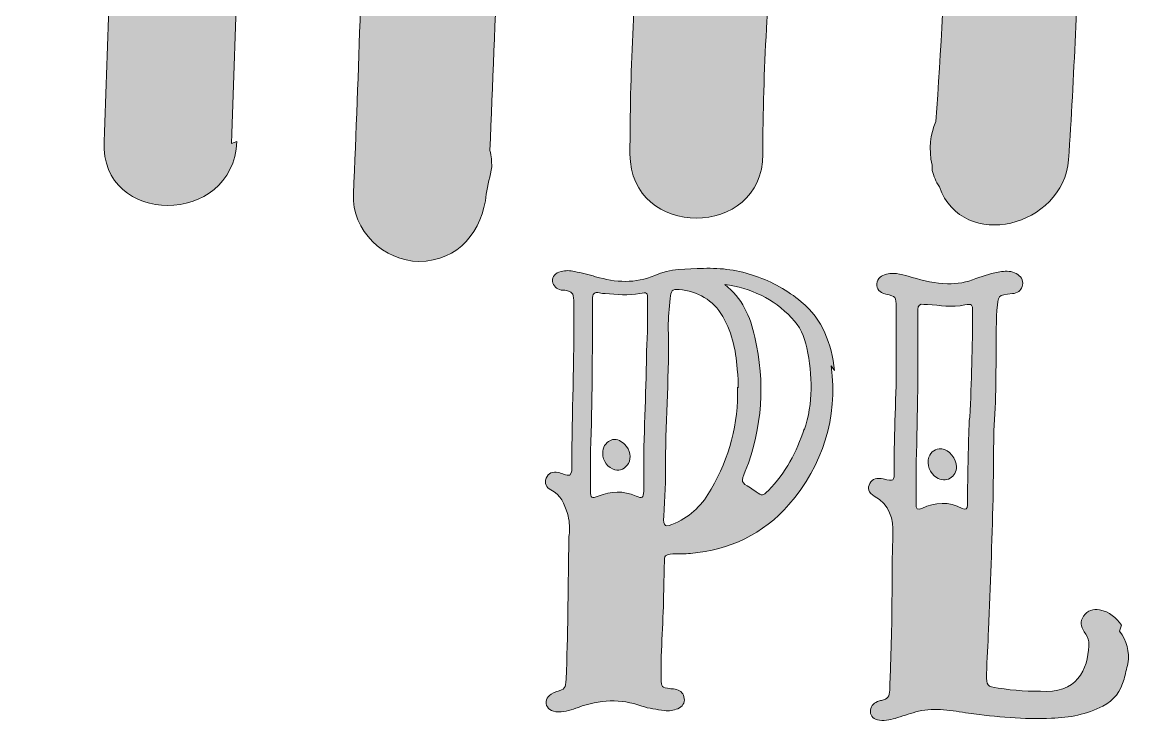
# Model space of a CAD drawing. Header units: inches. Extents: x 88 to 410, y -470 to -31.
# Drawn here: x 88 to 221, y -469.4 to -385.4 of the extents above; entities that cross this region are included whole.
import ezdxf

# ---------------------------------------------------------------- set-up
doc = ezdxf.new("R2010")
doc.units = ezdxf.units.IN
doc.header["$MEASUREMENT"] = 0
doc.layers.add('Layer 1', color=7, linetype='Continuous')

# ---------------------------------------------------------------- blocks, each defined once
blk = doc.blocks.new('block 15')
at = {"layer": 'Layer 1', "true_color": 0x0b0b0b}
h = blk.add_hatch(color=28, dxfattribs=at)
h.dxf.hatch_style = 2
edge = h.paths.add_edge_path()
edge.add_spline(control_points=[(113.8, -399.75), (113.36, -410), (97.41, -410), (97.84, -399.75), (98.28, -387.53), (98.72, -375.31), (98.94, -363.1), (98.72, -363.1), (98.5, -363.1), (98.28, -363.1), (88.01, -362.88), (88.01, -346.95), (98.28, -347.17), (98.5, -347.17), (98.72, -347.17), (98.94, -347.17), (99.16, -335.82), (99.16, -324.48), (99.16, -313.13), (99.16, -302.88), (115.11, -302.88), (115.11, -313.13), (115.11, -324.48), (115.11, -335.82), (114.89, -347.17), (119.92, -346.95), (124.95, -346.51), (129.98, -345.86), (130.2, -334.3), (130.41, -322.73), (130.63, -311.17), (130.63, -300.92), (146.59, -300.92), (146.59, -311.17), (146.37, -323.39), (146.15, -335.61), (145.93, -347.82), (146.37, -349.13), (146.37, -350.66), (145.93, -352.4), (145.93, -352.62), (145.93, -352.84), (145.93, -353.06), (145.5, -368.99), (144.84, -384.91), (144.19, -400.84), (144.4, -401.49), (144.4, -402.15), (144.4, -402.8), (144.19, -403.89), (143.97, -404.98), (143.75, -406.07), (143.31, -410.44), (140.47, -414.15), (135.66, -414.15), (131.51, -414.15), (127.57, -410.44), (127.79, -406.07), (128.45, -391.24), (128.88, -376.4), (129.32, -361.57), (124.29, -362), (119.27, -362.44), (114.24, -362.66), (114.02, -375.09), (113.58, -387.53), (113.15, -399.97), (113.15, -399.97), (113.8, -399.75), (113.8, -399.75)], knot_values=[0, 0, 0, 0, 1, 1, 1, 2, 2, 2, 3, 3, 3, 4, 4, 4, 5, 5, 5, 6, 6, 6, 7, 7, 7, 8, 8, 8, 9, 9, 9, 10, 10, 10, 11, 11, 11, 12, 12, 12, 13, 13, 13, 14, 14, 14, 15, 15, 15, 16, 16, 16, 17, 17, 17, 18, 18, 18, 19, 19, 19, 20, 20, 20, 21, 21, 21, 22, 22, 22, 23, 23, 23, 23], degree=3, periodic=1)
h = blk.add_hatch(color=28, dxfattribs=at)
h.dxf.hatch_style = 2
edge = h.paths.add_edge_path()
edge.add_spline(control_points=[(217.41, -358.73), (217.63, -359.39), (217.85, -360.04), (218.06, -360.7), (220.03, -364.4), (218.72, -369.86), (215, -371.82), (214.79, -381.86), (214.35, -391.89), (213.69, -401.93), (213.04, -410), (201.01, -413.06), (198.17, -405.2), (197.74, -404.55), (197.52, -403.89), (197.3, -403.24), (197.3, -403.02), (197.3, -402.8), (197.3, -402.58), (196.86, -400.62), (197.08, -398.87), (197.74, -397.35), (198.39, -388.84), (198.83, -380.11), (198.83, -371.39), (192.05, -370.95), (185.28, -370.95), (178.5, -371.17), (177.62, -381.2), (176.97, -391.24), (176.97, -401.27), (176.97, -411.53), (161.01, -411.53), (161.01, -401.27), (161.01, -391.67), (161.45, -382.08), (162.32, -372.48), (161.45, -372.48), (160.58, -372.48), (159.7, -372.48), (155.33, -372.91), (151.61, -368.33), (151.61, -364.4), (151.61, -359.82), (155.33, -356.99), (159.7, -356.55), (161.23, -356.33), (162.76, -356.11), (164.29, -355.9), (164.51, -354.37), (164.73, -352.84), (164.95, -351.31), (167.13, -336.48), (169.97, -315.53), (185.5, -308.77), (193.8, -305.28), (202.98, -307.24), (208.45, -314.44), (213.69, -321.43), (213.91, -330.81), (214.35, -339.1), (214.57, -344.33), (214.79, -349.57), (215, -354.8), (215.88, -355.46), (216.53, -356.33), (217.19, -357.64), (217.19, -357.64), (217.41, -358.73), (217.41, -358.73)], knot_values=[0, 0, 0, 0, 1, 1, 1, 2, 2, 2, 3, 3, 3, 4, 4, 4, 5, 5, 5, 6, 6, 6, 7, 7, 7, 8, 8, 8, 9, 9, 9, 10, 10, 10, 11, 11, 11, 12, 12, 12, 13, 13, 13, 14, 14, 14, 15, 15, 15, 16, 16, 16, 17, 17, 17, 18, 18, 18, 19, 19, 19, 20, 20, 20, 21, 21, 21, 22, 22, 22, 23, 23, 23, 23], degree=3, periodic=1)
edge = h.paths.add_edge_path()
edge.add_spline(control_points=[(199.05, -355.68), (199.05, -354.15), (199.05, -352.62), (199.05, -351.1), (198.83, -343.9), (199.05, -335.82), (197.3, -328.84), (195.99, -323.82), (192.93, -322.08), (188.99, -326.66), (185.28, -331.02), (184.18, -338.01), (182.87, -343.68), (182, -347.61), (181.34, -351.53), (180.69, -355.68), (186.81, -355.46), (192.93, -355.46), (199.05, -355.68)], knot_values=[0, 0, 0, 0, 1, 1, 1, 2, 2, 2, 3, 3, 3, 4, 4, 4, 5, 5, 5, 6, 6, 6, 6], degree=3, periodic=1)
at = {"layer": 'Layer 1', "lineweight": 0}
for points in [[(113.8, -399.75), (113.36, -410), (97.41, -410), (97.84, -399.75), (98.28, -387.53), (98.72, -375.31), (98.94, -363.1), (98.72, -363.1), (98.5, -363.1), (98.28, -363.1), (88.01, -362.88), (88.01, -346.95), (98.28, -347.17), (98.5, -347.17), (98.72, -347.17), (98.94, -347.17), (99.16, -335.82), (99.16, -324.48), (99.16, -313.13), (99.16, -302.88), (115.11, -302.88), (115.11, -313.13), (115.11, -324.48), (115.11, -335.82), (114.89, -347.17), (119.92, -346.95), (124.95, -346.51), (129.98, -345.86), (130.2, -334.3), (130.41, -322.73), (130.63, -311.17), (130.63, -300.92), (146.59, -300.92), (146.59, -311.17), (146.37, -323.39), (146.15, -335.61), (145.93, -347.82), (146.37, -349.13), (146.37, -350.66), (145.93, -352.4), (145.93, -352.62), (145.93, -352.84), (145.93, -353.06), (145.5, -368.99), (144.84, -384.91), (144.19, -400.84), (144.4, -401.49), (144.4, -402.15), (144.4, -402.8), (144.19, -403.89), (143.97, -404.98), (143.75, -406.07), (143.31, -410.44), (140.47, -414.15), (135.66, -414.15), (131.51, -414.15), (127.57, -410.44), (127.79, -406.07), (128.45, -391.24), (128.88, -376.4), (129.32, -361.57), (124.29, -362), (119.27, -362.44), (114.24, -362.66), (114.02, -375.09), (113.58, -387.53), (113.15, -399.97), (113.15, -399.97), (113.8, -399.75), (113.8, -399.75)], [(217.41, -358.73), (217.63, -359.39), (217.85, -360.04), (218.06, -360.7), (220.03, -364.4), (218.72, -369.86), (215, -371.82), (214.79, -381.86), (214.35, -391.89), (213.69, -401.93), (213.04, -410), (201.01, -413.06), (198.17, -405.2), (197.74, -404.55), (197.52, -403.89), (197.3, -403.24), (197.3, -403.02), (197.3, -402.8), (197.3, -402.58), (196.86, -400.62), (197.08, -398.87), (197.74, -397.35), (198.39, -388.84), (198.83, -380.11), (198.83, -371.39), (192.05, -370.95), (185.28, -370.95), (178.5, -371.17), (177.62, -381.2), (176.97, -391.24), (176.97, -401.27), (176.97, -411.53), (161.01, -411.53), (161.01, -401.27), (161.01, -391.67), (161.45, -382.08), (162.32, -372.48), (161.45, -372.48), (160.58, -372.48), (159.7, -372.48), (155.33, -372.91), (151.61, -368.33), (151.61, -364.4), (151.61, -359.82), (155.33, -356.99), (159.7, -356.55), (161.23, -356.33), (162.76, -356.11), (164.29, -355.9), (164.51, -354.37), (164.73, -352.84), (164.95, -351.31), (167.13, -336.48), (169.97, -315.53), (185.5, -308.77), (193.8, -305.28), (202.98, -307.24), (208.45, -314.44), (213.69, -321.43), (213.91, -330.81), (214.35, -339.1), (214.57, -344.33), (214.79, -349.57), (215, -354.8), (215.88, -355.46), (216.53, -356.33), (217.19, -357.64), (217.19, -357.64), (217.41, -358.73), (217.41, -358.73)]]:
    blk.add_open_spline(points, degree=3, knots=[0, 0, 0, 0, 1, 1, 1, 2, 2, 2, 3, 3, 3, 4, 4, 4, 5, 5, 5, 6, 6, 6, 7, 7, 7, 8, 8, 8, 9, 9, 9, 10, 10, 10, 11, 11, 11, 12, 12, 12, 13, 13, 13, 14, 14, 14, 15, 15, 15, 16, 16, 16, 17, 17, 17, 18, 18, 18, 19, 19, 19, 20, 20, 20, 21, 21, 21, 22, 22, 22, 23, 23, 23, 23], dxfattribs=at)
blk = doc.blocks.new('block 25')
at = {"layer": 'Layer 1', "true_color": 0x0b0b0b}
h = blk.add_hatch(color=28, dxfattribs=at)
h.dxf.hatch_style = 2
edge = h.paths.add_edge_path()
edge.add_spline(control_points=[(185.19, -426.71), (185.96, -433.03), (184.19, -438.59), (180.1, -443.37), (177.02, -446.91), (173.01, -448.84), (168.3, -449.23), (167.61, -449.3), (166.84, -449.3), (166.14, -449.3), (165.22, -449.38), (165.14, -449.46), (165.14, -450.38), (165.14, -451.46), (165.06, -452.54), (165.06, -453.62), (165.06, -457.17), (164.68, -460.72), (164.76, -464.26), (164.76, -465.34), (164.76, -465.34), (165.91, -465.5), (166.14, -465.5), (166.37, -465.5), (166.61, -465.58), (167.14, -465.73), (167.45, -466.11), (167.53, -466.65), (167.61, -467.19), (167.3, -467.66), (166.76, -467.89), (166.22, -468.12), (165.68, -468.2), (165.14, -468.12), (164.21, -467.97), (163.29, -467.89), (162.44, -467.58), (159.9, -466.65), (157.35, -466.81), (154.81, -467.73), (154.03, -468.04), (153.26, -468.27), (152.42, -468.27), (151.57, -468.27), (151.03, -467.89), (150.95, -467.27), (150.87, -466.65), (151.26, -466.19), (152.11, -465.88), (153.26, -465.5), (153.26, -465.5), (153.34, -464.34), (153.57, -459.1), (153.57, -453.85), (153.65, -448.61), (153.65, -447.99), (153.65, -447.38), (153.73, -446.76), (153.8, -445.99), (153.73, -445.22), (153.5, -444.45), (153.11, -443.29), (152.73, -442.21), (151.49, -441.59), (150.95, -441.36), (150.72, -440.82), (150.95, -440.2), (151.18, -439.59), (151.72, -439.36), (152.42, -439.51), (152.65, -439.59), (152.88, -439.66), (153.11, -439.74), (153.34, -439.82), (153.57, -439.9), (153.8, -439.82), (154.11, -439.51), (154.03, -439.12), (154.03, -438.74), (154.03, -432.42), (154.34, -426.09), (154.27, -419.77), (154.27, -419.46), (154.27, -419.15), (154.27, -418.84), (154.19, -417.92), (154.11, -417.84), (153.19, -417.61), (153.03, -417.61), (152.88, -417.61), (152.73, -417.61), (152.18, -417.46), (151.8, -417.15), (151.72, -416.53), (151.65, -415.99), (152.03, -415.53), (152.73, -415.37), (153.26, -415.22), (153.8, -415.22), (154.34, -415.37), (155.19, -415.53), (156.04, -415.76), (156.89, -415.99), (159.28, -416.69), (161.67, -416.84), (163.98, -415.84), (165.83, -414.99), (167.84, -415.07), (169.84, -414.99), (172, -414.91), (174.08, -415.22), (176.09, -415.91), (178.09, -416.61), (179.95, -417.61), (181.57, -419), (184.19, -421.16), (185.19, -424.01), (185.58, -427.25), (185.58, -427.25), (185.19, -426.71), (185.19, -426.71)], knot_values=[0, 0, 0, 0, 1, 1, 1, 2, 2, 2, 3, 3, 3, 4, 4, 4, 5, 5, 5, 6, 6, 6, 7, 7, 7, 8, 8, 8, 9, 9, 9, 10, 10, 10, 11, 11, 11, 12, 12, 12, 13, 13, 13, 14, 14, 14, 15, 15, 15, 16, 16, 16, 17, 17, 17, 18, 18, 18, 19, 19, 19, 20, 20, 20, 21, 21, 21, 22, 22, 22, 23, 23, 23, 24, 24, 24, 25, 25, 25, 26, 26, 26, 27, 27, 27, 28, 28, 28, 29, 29, 29, 30, 30, 30, 31, 31, 31, 32, 32, 32, 33, 33, 33, 34, 34, 34, 35, 35, 35, 36, 36, 36, 37, 37, 37, 38, 38, 38, 39, 39, 39, 40, 40, 40, 40], degree=3, periodic=1)
edge = h.paths.add_edge_path()
edge.add_spline(control_points=[(162.98, -424.94), (163.21, -422.85), (163.06, -420.77), (163.13, -418.69), (163.13, -417.92), (163.06, -417.84), (162.21, -418), (160.82, -418.3), (159.43, -418.15), (158.04, -418), (157.81, -418), (157.58, -418), (157.35, -417.92), (156.74, -417.76), (156.5, -418.07), (156.5, -418.69), (156.5, -418.84), (156.5, -419), (156.5, -419.15), (156.5, -425.17), (156.5, -431.18), (156.27, -436.89), (156.27, -438.66), (156.27, -440.2), (156.27, -441.75), (156.27, -442.6), (156.43, -442.67), (157.2, -442.36), (158.74, -441.75), (160.2, -441.67), (161.75, -442.36), (162.52, -442.67), (162.6, -442.6), (162.67, -441.75), (162.67, -441.52), (162.67, -441.28), (162.67, -441.05), (162.6, -436.12), (162.9, -431.18), (162.98, -426.25), (162.98, -426.02), (162.98, -425.78), (162.98, -425.55), (162.98, -425.55), (162.98, -424.94), (162.98, -424.94)], knot_values=[0, 0, 0, 0, 1, 1, 1, 2, 2, 2, 3, 3, 3, 4, 4, 4, 5, 5, 5, 6, 6, 6, 7, 7, 7, 8, 8, 8, 9, 9, 9, 10, 10, 10, 11, 11, 11, 12, 12, 12, 13, 13, 13, 14, 14, 14, 15, 15, 15, 15], degree=3, periodic=1)
edge = h.paths.add_edge_path()
edge.add_spline(control_points=[(160.36, -436.12), (161.05, -436.81), (161.21, -437.74), (160.82, -438.43), (160.44, -439.05), (159.82, -439.36), (159.2, -439.2), (158.35, -438.97), (157.74, -438.12), (157.74, -437.2), (157.74, -436.5), (158.04, -435.96), (158.66, -435.65), (159.36, -435.35), (159.82, -435.65), (160.28, -436.04), (160.28, -436.04), (160.36, -436.12), (160.36, -436.12)], knot_values=[0, 0, 0, 0, 1, 1, 1, 2, 2, 2, 3, 3, 3, 4, 4, 4, 5, 5, 5, 6, 6, 6, 6], degree=3, periodic=1)
edge = h.paths.add_edge_path()
edge.add_spline(control_points=[(174.01, -429.33), (174.01, -428.71), (174.01, -428.1), (173.93, -427.48), (173.78, -425.17), (173.39, -422.85), (172.16, -420.77), (171, -418.77), (169.15, -417.76), (166.91, -417.53), (166.06, -417.46), (165.91, -417.69), (165.83, -418.61), (165.76, -419.77), (165.6, -420.93), (165.6, -422.08), (165.76, -427.48), (165.29, -432.88), (165.29, -438.28), (165.29, -440.44), (165.22, -442.6), (165.06, -444.75), (164.99, -446.07), (165.22, -446.14), (166.45, -445.6), (168.38, -444.75), (169.77, -443.29), (170.77, -441.52), (172.93, -437.74), (174.08, -433.65), (173.93, -429.25), (173.93, -429.25), (174.01, -429.33), (174.01, -429.33)], knot_values=[0, 0, 0, 0, 1, 1, 1, 2, 2, 2, 3, 3, 3, 4, 4, 4, 5, 5, 5, 6, 6, 6, 7, 7, 7, 8, 8, 8, 9, 9, 9, 10, 10, 10, 11, 11, 11, 11], degree=3, periodic=1)
edge = h.paths.add_edge_path()
edge.add_spline(control_points=[(181.95, -434.42), (183.03, -431.18), (182.95, -427.87), (182.26, -424.55), (181.95, -423.16), (181.41, -421.93), (180.41, -420.93), (178.25, -418.61), (175.55, -417.38), (172.39, -416.92), (174.47, -418.54), (175.47, -420.77), (176.01, -423.24), (177.25, -428.71), (176.94, -434.11), (174.86, -439.36), (174.32, -440.67), (174.32, -440.67), (175.47, -441.36), (175.71, -441.52), (175.94, -441.67), (176.17, -441.82), (176.94, -442.36), (176.94, -442.36), (177.63, -441.67), (179.71, -439.59), (181.03, -437.04), (181.95, -434.27), (181.95, -434.27), (181.95, -434.42), (181.95, -434.42)], knot_values=[0, 0, 0, 0, 1, 1, 1, 2, 2, 2, 3, 3, 3, 4, 4, 4, 5, 5, 5, 6, 6, 6, 7, 7, 7, 8, 8, 8, 9, 9, 9, 10, 10, 10, 10], degree=3, periodic=1)
h = blk.add_hatch(color=28, dxfattribs=at)
h.dxf.hatch_style = 2
edge = h.paths.add_edge_path()
edge.add_spline(control_points=[(219.82, -458.56), (220.66, -459.71), (221.05, -461.03), (220.82, -462.49), (220.66, -463.11), (220.51, -463.72), (220.35, -464.34), (219.97, -465.81), (219.12, -466.89), (217.81, -467.58), (215.88, -468.58), (213.8, -468.97), (211.64, -469.05), (208.33, -469.2), (205.01, -468.89), (201.69, -468.43), (199.69, -468.12), (197.68, -467.73), (195.68, -468.2), (194.83, -468.43), (193.98, -468.66), (193.13, -468.97), (192.44, -469.2), (191.75, -469.35), (190.97, -469.28), (190.28, -469.2), (189.89, -468.81), (189.89, -468.27), (189.89, -467.66), (190.2, -467.27), (190.74, -467.04), (190.9, -466.96), (191.05, -466.89), (191.21, -466.89), (191.98, -466.81), (192.21, -466.35), (192.21, -465.65), (192.29, -463.26), (192.36, -460.87), (192.44, -458.48), (192.52, -454.63), (192.44, -450.77), (192.6, -446.91), (192.67, -445.14), (192.21, -443.37), (190.36, -442.36), (189.66, -441.98), (189.51, -441.36), (189.82, -440.82), (190.13, -440.28), (190.67, -440.13), (191.44, -440.28), (192.75, -440.59), (192.75, -440.59), (192.75, -439.28), (192.67, -434.73), (193.06, -430.26), (192.98, -425.71), (192.98, -423.7), (192.98, -421.7), (192.98, -419.69), (192.98, -418.38), (192.98, -418.38), (191.75, -418.07), (190.97, -417.92), (190.59, -417.46), (190.67, -416.84), (190.74, -416.15), (191.21, -415.84), (191.82, -415.68), (192.9, -415.45), (193.9, -415.76), (194.91, -416.07), (196.3, -416.45), (197.68, -416.84), (199.15, -416.84), (200.31, -416.84), (201.46, -416.69), (202.54, -416.22), (203.55, -415.84), (204.55, -415.53), (205.63, -415.37), (206.24, -415.3), (206.86, -415.3), (207.4, -415.61), (207.94, -415.91), (208.25, -416.38), (208.17, -416.99), (208.09, -417.53), (207.71, -417.84), (207.17, -418), (207.09, -418), (207.01, -418), (206.94, -418), (205.16, -418.23), (205.24, -418.23), (205.09, -420), (204.86, -423.93), (205.09, -427.87), (204.86, -431.8), (204.62, -435.42), (204.7, -439.05), (204.62, -442.67), (204.47, -447.92), (204.32, -453.16), (204.08, -458.4), (204.01, -460.18), (203.85, -461.95), (203.85, -463.72), (203.85, -465.19), (203.85, -465.19), (205.24, -465.42), (207.17, -465.73), (209.1, -465.81), (211.02, -465.81), (215.11, -465.88), (216.19, -462.49), (216.11, -459.87), (216.11, -459.41), (215.81, -459.02), (215.57, -458.64), (215.19, -458.02), (215.03, -457.4), (215.5, -456.78), (215.96, -456.09), (216.65, -455.86), (217.42, -456.01), (218.58, -456.24), (219.43, -456.94), (220.05, -457.86), (220.05, -457.86), (219.82, -458.56), (219.82, -458.56)], knot_values=[0, 0, 0, 0, 1, 1, 1, 2, 2, 2, 3, 3, 3, 4, 4, 4, 5, 5, 5, 6, 6, 6, 7, 7, 7, 8, 8, 8, 9, 9, 9, 10, 10, 10, 11, 11, 11, 12, 12, 12, 13, 13, 13, 14, 14, 14, 15, 15, 15, 16, 16, 16, 17, 17, 17, 18, 18, 18, 19, 19, 19, 20, 20, 20, 21, 21, 21, 22, 22, 22, 23, 23, 23, 24, 24, 24, 25, 25, 25, 26, 26, 26, 27, 27, 27, 28, 28, 28, 29, 29, 29, 30, 30, 30, 31, 31, 31, 32, 32, 32, 33, 33, 33, 34, 34, 34, 35, 35, 35, 36, 36, 36, 37, 37, 37, 38, 38, 38, 39, 39, 39, 40, 40, 40, 41, 41, 41, 42, 42, 42, 43, 43, 43, 44, 44, 44, 44], degree=3, periodic=1)
edge = h.paths.add_edge_path()
edge.add_spline(control_points=[(201.85, -432.88), (202, -428.64), (202.16, -424.4), (202.16, -420.16), (202.16, -419.31), (202.08, -419.23), (201.23, -419.38), (199.69, -419.69), (198.22, -419.46), (196.76, -419.31), (196.61, -419.31), (196.45, -419.31), (196.3, -419.31), (195.83, -419.23), (195.6, -419.46), (195.6, -419.92), (195.6, -420.16), (195.6, -420.39), (195.6, -420.62), (195.6, -426.63), (195.6, -432.65), (195.37, -438.2), (195.37, -440.13), (195.37, -441.67), (195.37, -443.21), (195.37, -443.91), (195.53, -444.06), (196.06, -443.83), (197.68, -443.06), (199.3, -442.98), (200.92, -443.83), (201.31, -444.06), (201.54, -443.91), (201.54, -443.44), (201.54, -443.06), (201.54, -442.67), (201.54, -442.29), (201.62, -439.28), (201.62, -436.27), (201.77, -433.26), (201.77, -433.26), (201.85, -432.88), (201.85, -432.88)], knot_values=[0, 0, 0, 0, 1, 1, 1, 2, 2, 2, 3, 3, 3, 4, 4, 4, 5, 5, 5, 6, 6, 6, 7, 7, 7, 8, 8, 8, 9, 9, 9, 10, 10, 10, 11, 11, 11, 12, 12, 12, 13, 13, 13, 14, 14, 14, 14], degree=3, periodic=1)
edge = h.paths.add_edge_path()
edge.add_spline(control_points=[(198.46, -436.66), (199.3, -436.73), (200.23, -437.89), (200.23, -438.82), (200.23, -439.43), (199.92, -439.9), (199.46, -440.2), (198.92, -440.51), (198.38, -440.44), (197.84, -440.13), (196.99, -439.59), (196.61, -438.59), (196.91, -437.66), (197.14, -437.04), (197.76, -436.58), (198.38, -436.66), (198.38, -436.66), (198.46, -436.66), (198.46, -436.66)], knot_values=[0, 0, 0, 0, 1, 1, 1, 2, 2, 2, 3, 3, 3, 4, 4, 4, 5, 5, 5, 6, 6, 6, 6], degree=3, periodic=1)
at = {"layer": 'Layer 1', "lineweight": 0}
for points, knots in [([(185.19, -426.71), (185.96, -433.03), (184.19, -438.59), (180.1, -443.37), (177.02, -446.91), (173.01, -448.84), (168.3, -449.23), (167.61, -449.3), (166.84, -449.3), (166.14, -449.3), (165.22, -449.38), (165.14, -449.46), (165.14, -450.38), (165.14, -451.46), (165.06, -452.54), (165.06, -453.62), (165.06, -457.17), (164.68, -460.72), (164.76, -464.26), (164.76, -465.34), (164.76, -465.34), (165.91, -465.5), (166.14, -465.5), (166.37, -465.5), (166.61, -465.58), (167.14, -465.73), (167.45, -466.11), (167.53, -466.65), (167.61, -467.19), (167.3, -467.66), (166.76, -467.89), (166.22, -468.12), (165.68, -468.2), (165.14, -468.12), (164.21, -467.97), (163.29, -467.89), (162.44, -467.58), (159.9, -466.65), (157.35, -466.81), (154.81, -467.73), (154.03, -468.04), (153.26, -468.27), (152.42, -468.27), (151.57, -468.27), (151.03, -467.89), (150.95, -467.27), (150.87, -466.65), (151.26, -466.19), (152.11, -465.88), (153.26, -465.5), (153.26, -465.5), (153.34, -464.34), (153.57, -459.1), (153.57, -453.85), (153.65, -448.61), (153.65, -447.99), (153.65, -447.38), (153.73, -446.76), (153.8, -445.99), (153.73, -445.22), (153.5, -444.45), (153.11, -443.29), (152.73, -442.21), (151.49, -441.59), (150.95, -441.36), (150.72, -440.82), (150.95, -440.2), (151.18, -439.59), (151.72, -439.36), (152.42, -439.51), (152.65, -439.59), (152.88, -439.66), (153.11, -439.74), (153.34, -439.82), (153.57, -439.9), (153.8, -439.82), (154.11, -439.51), (154.03, -439.12), (154.03, -438.74), (154.03, -432.42), (154.34, -426.09), (154.27, -419.77), (154.27, -419.46), (154.27, -419.15), (154.27, -418.84), (154.19, -417.92), (154.11, -417.84), (153.19, -417.61), (153.03, -417.61), (152.88, -417.61), (152.73, -417.61), (152.18, -417.46), (151.8, -417.15), (151.72, -416.53), (151.65, -415.99), (152.03, -415.53), (152.73, -415.37), (153.26, -415.22), (153.8, -415.22), (154.34, -415.37), (155.19, -415.53), (156.04, -415.76), (156.89, -415.99), (159.28, -416.69), (161.67, -416.84), (163.98, -415.84), (165.83, -414.99), (167.84, -415.07), (169.84, -414.99), (172, -414.91), (174.08, -415.22), (176.09, -415.91), (178.09, -416.61), (179.95, -417.61), (181.57, -419), (184.19, -421.16), (185.19, -424.01), (185.58, -427.25), (185.58, -427.25), (185.19, -426.71), (185.19, -426.71)], [0, 0, 0, 0, 1, 1, 1, 2, 2, 2, 3, 3, 3, 4, 4, 4, 5, 5, 5, 6, 6, 6, 7, 7, 7, 8, 8, 8, 9, 9, 9, 10, 10, 10, 11, 11, 11, 12, 12, 12, 13, 13, 13, 14, 14, 14, 15, 15, 15, 16, 16, 16, 17, 17, 17, 18, 18, 18, 19, 19, 19, 20, 20, 20, 21, 21, 21, 22, 22, 22, 23, 23, 23, 24, 24, 24, 25, 25, 25, 26, 26, 26, 27, 27, 27, 28, 28, 28, 29, 29, 29, 30, 30, 30, 31, 31, 31, 32, 32, 32, 33, 33, 33, 34, 34, 34, 35, 35, 35, 36, 36, 36, 37, 37, 37, 38, 38, 38, 39, 39, 39, 40, 40, 40, 40]), ([(219.82, -458.56), (220.66, -459.71), (221.05, -461.03), (220.82, -462.49), (220.66, -463.11), (220.51, -463.72), (220.35, -464.34), (219.97, -465.81), (219.12, -466.89), (217.81, -467.58), (215.88, -468.58), (213.8, -468.97), (211.64, -469.05), (208.33, -469.2), (205.01, -468.89), (201.69, -468.43), (199.69, -468.12), (197.68, -467.73), (195.68, -468.2), (194.83, -468.43), (193.98, -468.66), (193.13, -468.97), (192.44, -469.2), (191.75, -469.35), (190.97, -469.28), (190.28, -469.2), (189.89, -468.81), (189.89, -468.27), (189.89, -467.66), (190.2, -467.27), (190.74, -467.04), (190.9, -466.96), (191.05, -466.89), (191.21, -466.89), (191.98, -466.81), (192.21, -466.35), (192.21, -465.65), (192.29, -463.26), (192.36, -460.87), (192.44, -458.48), (192.52, -454.63), (192.44, -450.77), (192.6, -446.91), (192.67, -445.14), (192.21, -443.37), (190.36, -442.36), (189.66, -441.98), (189.51, -441.36), (189.82, -440.82), (190.13, -440.28), (190.67, -440.13), (191.44, -440.28), (192.75, -440.59), (192.75, -440.59), (192.75, -439.28), (192.67, -434.73), (193.06, -430.26), (192.98, -425.71), (192.98, -423.7), (192.98, -421.7), (192.98, -419.69), (192.98, -418.38), (192.98, -418.38), (191.75, -418.07), (190.97, -417.92), (190.59, -417.46), (190.67, -416.84), (190.74, -416.15), (191.21, -415.84), (191.82, -415.68), (192.9, -415.45), (193.9, -415.76), (194.91, -416.07), (196.3, -416.45), (197.68, -416.84), (199.15, -416.84), (200.31, -416.84), (201.46, -416.69), (202.54, -416.22), (203.55, -415.84), (204.55, -415.53), (205.63, -415.37), (206.24, -415.3), (206.86, -415.3), (207.4, -415.61), (207.94, -415.91), (208.25, -416.38), (208.17, -416.99), (208.09, -417.53), (207.71, -417.84), (207.17, -418), (207.09, -418), (207.01, -418), (206.94, -418), (205.16, -418.23), (205.24, -418.23), (205.09, -420), (204.86, -423.93), (205.09, -427.87), (204.86, -431.8), (204.62, -435.42), (204.7, -439.05), (204.62, -442.67), (204.47, -447.92), (204.32, -453.16), (204.08, -458.4), (204.01, -460.18), (203.85, -461.95), (203.85, -463.72), (203.85, -465.19), (203.85, -465.19), (205.24, -465.42), (207.17, -465.73), (209.1, -465.81), (211.02, -465.81), (215.11, -465.88), (216.19, -462.49), (216.11, -459.87), (216.11, -459.41), (215.81, -459.02), (215.57, -458.64), (215.19, -458.02), (215.03, -457.4), (215.5, -456.78), (215.96, -456.09), (216.65, -455.86), (217.42, -456.01), (218.58, -456.24), (219.43, -456.94), (220.05, -457.86), (220.05, -457.86), (219.82, -458.56), (219.82, -458.56)], [0, 0, 0, 0, 1, 1, 1, 2, 2, 2, 3, 3, 3, 4, 4, 4, 5, 5, 5, 6, 6, 6, 7, 7, 7, 8, 8, 8, 9, 9, 9, 10, 10, 10, 11, 11, 11, 12, 12, 12, 13, 13, 13, 14, 14, 14, 15, 15, 15, 16, 16, 16, 17, 17, 17, 18, 18, 18, 19, 19, 19, 20, 20, 20, 21, 21, 21, 22, 22, 22, 23, 23, 23, 24, 24, 24, 25, 25, 25, 26, 26, 26, 27, 27, 27, 28, 28, 28, 29, 29, 29, 30, 30, 30, 31, 31, 31, 32, 32, 32, 33, 33, 33, 34, 34, 34, 35, 35, 35, 36, 36, 36, 37, 37, 37, 38, 38, 38, 39, 39, 39, 40, 40, 40, 41, 41, 41, 42, 42, 42, 43, 43, 43, 44, 44, 44, 44]), ([(174.01, -429.33), (174.01, -428.71), (174.01, -428.1), (173.93, -427.48), (173.78, -425.17), (173.39, -422.85), (172.16, -420.77), (171, -418.77), (169.15, -417.76), (166.91, -417.53), (166.06, -417.46), (165.91, -417.69), (165.83, -418.61), (165.76, -419.77), (165.6, -420.93), (165.6, -422.08), (165.76, -427.48), (165.29, -432.88), (165.29, -438.28), (165.29, -440.44), (165.22, -442.6), (165.06, -444.75), (164.99, -446.07), (165.22, -446.14), (166.45, -445.6), (168.38, -444.75), (169.77, -443.29), (170.77, -441.52), (172.93, -437.74), (174.08, -433.65), (173.93, -429.25), (173.93, -429.25), (174.01, -429.33), (174.01, -429.33)], [0, 0, 0, 0, 1, 1, 1, 2, 2, 2, 3, 3, 3, 4, 4, 4, 5, 5, 5, 6, 6, 6, 7, 7, 7, 8, 8, 8, 9, 9, 9, 10, 10, 10, 11, 11, 11, 11]), ([(181.95, -434.42), (183.03, -431.18), (182.95, -427.87), (182.26, -424.55), (181.95, -423.16), (181.41, -421.93), (180.41, -420.93), (178.25, -418.61), (175.55, -417.38), (172.39, -416.92), (174.47, -418.54), (175.47, -420.77), (176.01, -423.24), (177.25, -428.71), (176.94, -434.11), (174.86, -439.36), (174.32, -440.67), (174.32, -440.67), (175.47, -441.36), (175.71, -441.52), (175.94, -441.67), (176.17, -441.82), (176.94, -442.36), (176.94, -442.36), (177.63, -441.67), (179.71, -439.59), (181.03, -437.04), (181.95, -434.27), (181.95, -434.27), (181.95, -434.42), (181.95, -434.42)], [0, 0, 0, 0, 1, 1, 1, 2, 2, 2, 3, 3, 3, 4, 4, 4, 5, 5, 5, 6, 6, 6, 7, 7, 7, 8, 8, 8, 9, 9, 9, 10, 10, 10, 10]), ([(162.98, -424.94), (163.21, -422.85), (163.06, -420.77), (163.13, -418.69), (163.13, -417.92), (163.06, -417.84), (162.21, -418), (160.82, -418.3), (159.43, -418.15), (158.04, -418), (157.81, -418), (157.58, -418), (157.35, -417.92), (156.74, -417.76), (156.5, -418.07), (156.5, -418.69), (156.5, -418.84), (156.5, -419), (156.5, -419.15), (156.5, -425.17), (156.5, -431.18), (156.27, -436.89), (156.27, -438.66), (156.27, -440.2), (156.27, -441.75), (156.27, -442.6), (156.43, -442.67), (157.2, -442.36), (158.74, -441.75), (160.2, -441.67), (161.75, -442.36), (162.52, -442.67), (162.6, -442.6), (162.67, -441.75), (162.67, -441.52), (162.67, -441.28), (162.67, -441.05), (162.6, -436.12), (162.9, -431.18), (162.98, -426.25), (162.98, -426.02), (162.98, -425.78), (162.98, -425.55), (162.98, -425.55), (162.98, -424.94), (162.98, -424.94)], [0, 0, 0, 0, 1, 1, 1, 2, 2, 2, 3, 3, 3, 4, 4, 4, 5, 5, 5, 6, 6, 6, 7, 7, 7, 8, 8, 8, 9, 9, 9, 10, 10, 10, 11, 11, 11, 12, 12, 12, 13, 13, 13, 14, 14, 14, 15, 15, 15, 15]), ([(201.85, -432.88), (202, -428.64), (202.16, -424.4), (202.16, -420.16), (202.16, -419.31), (202.08, -419.23), (201.23, -419.38), (199.69, -419.69), (198.22, -419.46), (196.76, -419.31), (196.61, -419.31), (196.45, -419.31), (196.3, -419.31), (195.83, -419.23), (195.6, -419.46), (195.6, -419.92), (195.6, -420.16), (195.6, -420.39), (195.6, -420.62), (195.6, -426.63), (195.6, -432.65), (195.37, -438.2), (195.37, -440.13), (195.37, -441.67), (195.37, -443.21), (195.37, -443.91), (195.53, -444.06), (196.06, -443.83), (197.68, -443.06), (199.3, -442.98), (200.92, -443.83), (201.31, -444.06), (201.54, -443.91), (201.54, -443.44), (201.54, -443.06), (201.54, -442.67), (201.54, -442.29), (201.62, -439.28), (201.62, -436.27), (201.77, -433.26), (201.77, -433.26), (201.85, -432.88), (201.85, -432.88)], [0, 0, 0, 0, 1, 1, 1, 2, 2, 2, 3, 3, 3, 4, 4, 4, 5, 5, 5, 6, 6, 6, 7, 7, 7, 8, 8, 8, 9, 9, 9, 10, 10, 10, 11, 11, 11, 12, 12, 12, 13, 13, 13, 14, 14, 14, 14]), ([(160.36, -436.12), (161.05, -436.81), (161.21, -437.74), (160.82, -438.43), (160.44, -439.05), (159.82, -439.36), (159.2, -439.2), (158.35, -438.97), (157.74, -438.12), (157.74, -437.2), (157.74, -436.5), (158.04, -435.96), (158.66, -435.65), (159.36, -435.35), (159.82, -435.65), (160.28, -436.04), (160.28, -436.04), (160.36, -436.12), (160.36, -436.12)], [0, 0, 0, 0, 1, 1, 1, 2, 2, 2, 3, 3, 3, 4, 4, 4, 5, 5, 5, 6, 6, 6, 6]), ([(198.46, -436.66), (199.3, -436.73), (200.23, -437.89), (200.23, -438.82), (200.23, -439.43), (199.92, -439.9), (199.46, -440.2), (198.92, -440.51), (198.38, -440.44), (197.84, -440.13), (196.99, -439.59), (196.61, -438.59), (196.91, -437.66), (197.14, -437.04), (197.76, -436.58), (198.38, -436.66), (198.38, -436.66), (198.46, -436.66), (198.46, -436.66)], [0, 0, 0, 0, 1, 1, 1, 2, 2, 2, 3, 3, 3, 4, 4, 4, 5, 5, 5, 6, 6, 6, 6])]:
    blk.add_open_spline(points, degree=3, knots=knots, dxfattribs=at)
blk = doc.blocks.new('block 2')
at = {"layer": 'Layer 1'}
for name in ['block 15', 'block 25']:
    blk.add_blockref(name, (0, 0), dxfattribs=at)

msp = doc.modelspace()

# ---------------------------------------------------------------- block references
at = {"layer": 'Layer 1'}
msp.add_blockref('block 2', (0, 0), dxfattribs=at)

doc.saveas('drawing.dxf')
